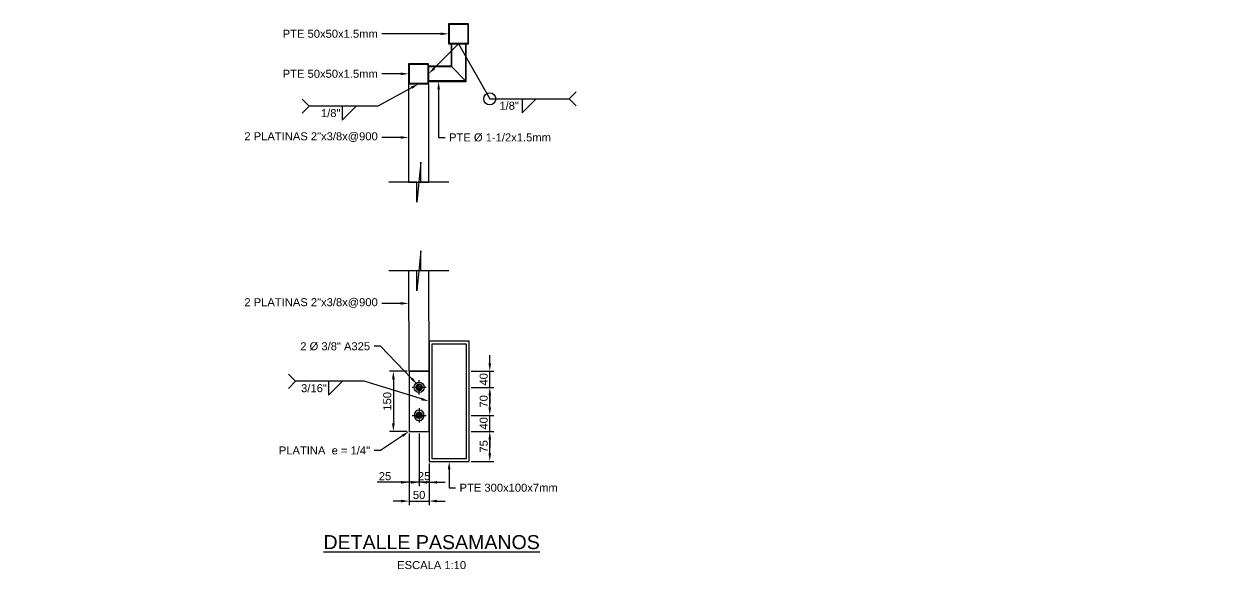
# Model space of a CAD drawing. Header units: millimetres. Extents: x -59786 to 1889966, y -10432 to 69447.
# Drawn here: x 14242 to 17217, y -5837 to -4475 of the extents above; entities that cross this region are included whole.
import ezdxf
from ezdxf import colors
from ezdxf.entities.mleader import LeaderData, LeaderLine
from ezdxf.enums import TextEntityAlignment as Align
from ezdxf.math import Vec2, Vec3

# ---------------------------------------------------------------- set-up
doc = ezdxf.new("R2010")
doc.units = ezdxf.units.MM
doc.header["$LTSCALE"] = 0.2
doc.linetypes.add('CENTER', pattern=[50.8, 31.75, -6.35, 6.35, -6.35])
doc.linetypes.add('HIDDEN', pattern=[9.525, 6.35, -3.175])
for name, color, linetype in [('EE-TEXTO 1', 4, 'Continuous'), ('EE-TEXTO 2', 2, 'Continuous'), ('SIM-COTAS', 1, 'Continuous'), ('SIM-EJES', 8, 'CENTER'), ('SIM-OCULTOS', 8, 'HIDDEN'), ('SIM-PLATINAS', 2, 'Continuous'), ('SIM-PTE 1-1-2x1.5', 34, 'Continuous'), ('SIM-PTE 300x100x7', 213, 'Continuous'), ('SIM-PTE 50x50x1.5mm', 104, 'Continuous')]:
    doc.layers.add(name, color=color, linetype=linetype)
doc.styles.add('ARIAL EE', font='arial.ttf')
doc.styles.get("Standard").update_dxf_attribs({"font": 'arial.ttf'})
doc.dimstyles.new('EE 1_STANDAR', dxfattribs={"dimtxt": 2, "dimasz": 2, "dimexe": 1, "dimexo": 0.5, "dimgap": 0.5, "dimtad": 1, "dimdec": 0, "dimdsep": 46, "dimtxsty": 'ARIAL EE', "dimcen": 1.5, "dimclrd": 256, "dimclre": 256, "dimclrt": 2, "dimadec": 0, "dimazin": 0, "dimtfac": 1, "dimtdec": 0, "dimtix": 1, "dimtmove": 0, "dimatfit": 2, "dimfxl": 1, "dimlwd": -1, "dimlwe": -1, "dimarcsym": 0})

# ---------------------------------------------------------------- blocks, each defined once
blk = doc.blocks.new('tuerca 3-8')
blk.add_lwpolyline([(8.2, 0), (4.1, 7.1), (-4.1, 7.1), (-8.2, 0), (-4.1, -7.1), (4.1, -7.1)], close=True)
for radius in [12.7, 7.14, 3.26]:
    blk.add_circle((0, 0), radius)
blk.add_arc((0, 0), 4.76, 75, 15)
at = {"layer": 'SIM-EJES'}
for p, q in [((-17.7, 0), (17.7, 0)), ((0, -17.7), (0, 17.7))]:
    blk.add_line(p, q, dxfattribs=at)
blk = doc.blocks.new('AWS-FILL-DER')
at = {"transparency": 16777216}
for p, q in [((-19.75, 0), (-21.53, 1.78)), ((-11.5, -3.5), (-8, 0)), ((-19.75, 0), (-21.53, -1.78)), ((-8, 0), (-19.75, 0)), ((-11.5, 0), (-11.5, -3.5))]:
    blk.add_line(p, q, dxfattribs=at)
at = {"layer": 'EE-TEXTO 2', "color": 2, "transparency": 16777216, "style": 'ARIAL EE'}
for tag, flags, p in [('OBSERVACION', 4, (-21.91, -1.07)), ('VALOR_SOLDADURA', 12, (-11.92, -2.73))]:
    blk.add_attdef(tag, text='', height=2, dxfattribs=dict(at, flags=flags)).set_placement(p, align=Align.RIGHT)
at = {"layer": 'EE-TEXTO 2', "color": 2, "transparency": 16777216, "style": 'ARIAL EE', "flags": 12}
blk.add_attdef('DE-TANTO-CADA-TANTO', (-7.66, -2.68), '', height=2, dxfattribs=at)
blk = doc.blocks.new('AWS-FILL-IZQ')
at = {"transparency": 16777216}
for p, q in [((8.25, -3.5), (11.75, 0)), ((8.25, 0), (8.25, -3.5)), ((8.25, 0), (20, 0)), ((20, 0), (21.78, 1.78)), ((20, 0), (21.78, -1.78))]:
    blk.add_line(p, q, dxfattribs=at)
at = {"layer": 'EE-TEXTO 2', "color": 2, "transparency": 16777216, "style": 'ARIAL EE'}
for tag, p, flags in [('OBSERVACION', (22.3, -1.07), 4), ('DE-TANTO-CADA-TANTO', (12.07, -2.68), 12)]:
    blk.add_attdef(tag, p, '', height=2, dxfattribs=dict(at, flags=flags))
at = {"layer": 'EE-TEXTO 2', "color": 2, "transparency": 16777216, "style": 'ARIAL EE', "flags": 12}
blk.add_attdef('VALOR_SOLDADURA', text='', height=2, dxfattribs=at).set_placement((7.44, -2.73), align=Align.RIGHT)
blk = doc.blocks.new('*D511')
at = {"layer": 'SIM-COTAS', "transparency": 16777216}
for p, q in [((15359.8, -5492.8), (15416.4, -5492.8)), ((15406.4, -5547.8), (15406.4, -5512.8)), ((15359.8, -5567.8), (15416.4, -5567.8))]:
    blk.add_line(p, q, dxfattribs=at)
at = {"layer": 'SIM-COTAS', "linetype": 'Continuous', "transparency": 16777216}
for points in [[(15403, -5512.8), (15409.7, -5512.8), (15406.4, -5492.8)], [(15403, -5547.8), (15409.7, -5547.8), (15406.4, -5567.8)]]:
    blk.add_solid(points, dxfattribs=at)
at = {"layer": 'SIM-COTAS', "color": 2, "linetype": 'Continuous', "transparency": 16777216, "insert": (15391.2, -5530.3), "char_height": 20, "attachment_point": 5, "rotation": 90, "style": 'ARIAL EE'}
blk.add_mtext('75', dxfattribs=at)
blk = doc.blocks.new('*D512')
at = {"layer": 'SIM-COTAS', "transparency": 16777216}
for p, q in [((15406.4, -5432.8), (15406.4, -5412.8)), ((15359.8, -5452.8), (15416.4, -5452.8)), ((15406.4, -5492.8), (15406.4, -5452.8)), ((15359.8, -5492.8), (15416.4, -5492.8)), ((15406.4, -5512.8), (15406.4, -5532.8))]:
    blk.add_line(p, q, dxfattribs=at)
at = {"layer": 'SIM-COTAS', "linetype": 'Continuous', "transparency": 16777216}
for points in [[(15403, -5432.8), (15409.7, -5432.8), (15406.4, -5452.8)], [(15403, -5512.8), (15409.7, -5512.8), (15406.4, -5492.8)]]:
    blk.add_solid(points, dxfattribs=at)
at = {"layer": 'SIM-COTAS', "color": 2, "linetype": 'Continuous', "transparency": 16777216, "insert": (15391.2, -5472.8), "char_height": 20, "attachment_point": 5, "rotation": 90, "style": 'ARIAL EE'}
blk.add_mtext('40', dxfattribs=at)
blk = doc.blocks.new('*D513')
at = {"layer": 'SIM-COTAS', "transparency": 16777216}
for p, q in [((15359.8, -5382.8), (15416.4, -5382.8)), ((15406.4, -5432.8), (15406.4, -5402.8)), ((15359.8, -5452.8), (15416.4, -5452.8))]:
    blk.add_line(p, q, dxfattribs=at)
at = {"layer": 'SIM-COTAS', "linetype": 'Continuous', "transparency": 16777216}
for points in [[(15403, -5402.8), (15409.7, -5402.8), (15406.4, -5382.8)], [(15403, -5432.8), (15409.7, -5432.8), (15406.4, -5452.8)]]:
    blk.add_solid(points, dxfattribs=at)
at = {"layer": 'SIM-COTAS', "color": 2, "linetype": 'Continuous', "transparency": 16777216, "insert": (15391.2, -5417.8), "char_height": 20, "attachment_point": 5, "rotation": 90, "style": 'ARIAL EE'}
blk.add_mtext('70', dxfattribs=at)
blk = doc.blocks.new('*D514')
at = {"layer": 'SIM-COTAS', "transparency": 16777216}
for p, q in [((15406.4, -5322.8), (15406.4, -5302.8)), ((15359.8, -5342.8), (15416.4, -5342.8)), ((15406.4, -5382.8), (15406.4, -5342.8)), ((15359.8, -5382.8), (15416.4, -5382.8)), ((15406.4, -5402.8), (15406.4, -5422.8))]:
    blk.add_line(p, q, dxfattribs=at)
at = {"layer": 'SIM-COTAS', "linetype": 'Continuous', "transparency": 16777216}
for points in [[(15403, -5322.8), (15409.7, -5322.8), (15406.4, -5342.8)], [(15403, -5402.8), (15409.7, -5402.8), (15406.4, -5382.8)]]:
    blk.add_solid(points, dxfattribs=at)
at = {"layer": 'SIM-COTAS', "color": 2, "linetype": 'Continuous', "transparency": 16777216, "insert": (15391.2, -5362.8), "char_height": 20, "attachment_point": 5, "rotation": 90, "style": 'ARIAL EE'}
blk.add_mtext('40', dxfattribs=at)
blk = doc.blocks.new('*D515')
at = {"layer": 'SIM-COTAS', "transparency": 16777216}
for p, q in [((15199.8, -5342.8), (15155.4, -5342.8)), ((15165.4, -5362.8), (15165.4, -5472.8)), ((15199.8, -5492.8), (15155.4, -5492.8))]:
    blk.add_line(p, q, dxfattribs=at)
at = {"layer": 'SIM-COTAS', "linetype": 'Continuous', "transparency": 16777216}
for points in [[(15162.1, -5362.8), (15168.8, -5362.8), (15165.4, -5342.8)], [(15162.1, -5472.8), (15168.8, -5472.8), (15165.4, -5492.8)]]:
    blk.add_solid(points, dxfattribs=at)
at = {"layer": 'SIM-COTAS', "color": 2, "linetype": 'Continuous', "transparency": 16777216, "insert": (15150.2, -5417.8), "char_height": 20, "attachment_point": 5, "rotation": 90, "style": 'ARIAL EE'}
blk.add_mtext('150', dxfattribs=at)
blk = doc.blocks.new('*D516')
at = {"layer": 'SIM-COTAS', "transparency": 16777216}
for p, q in [((15204.8, -5497.8), (15204.8, -5677)), ((15254.8, -5572.8), (15254.8, -5677)), ((15184.8, -5667), (15164.8, -5667)), ((15204.8, -5667), (15254.8, -5667)), ((15274.8, -5667), (15294.8, -5667))]:
    blk.add_line(p, q, dxfattribs=at)
at = {"layer": 'SIM-COTAS', "linetype": 'Continuous', "transparency": 16777216}
for points in [[(15184.8, -5663.7), (15184.8, -5670.4), (15204.8, -5667)], [(15274.8, -5663.7), (15274.8, -5670.4), (15254.8, -5667)]]:
    blk.add_solid(points, dxfattribs=at)
at = {"layer": 'SIM-COTAS', "color": 2, "linetype": 'Continuous', "transparency": 16777216, "insert": (15229.8, -5651.8), "char_height": 20, "attachment_point": 5, "style": 'ARIAL EE'}
blk.add_mtext('50', dxfattribs=at)
blk = doc.blocks.new('*D517')
at = {"layer": 'SIM-COTAS', "transparency": 16777216}
for p, q in [((15229.8, -5497.8), (15229.8, -5630.1)), ((15254.8, -5572.8), (15254.8, -5630.1)), ((15209.8, -5620.1), (15189.8, -5620.1)), ((15254.8, -5620.1), (15229.8, -5620.1)), ((15274.8, -5620.1), (15294.8, -5620.1))]:
    blk.add_line(p, q, dxfattribs=at)
at = {"layer": 'SIM-COTAS', "linetype": 'Continuous', "transparency": 16777216}
for points in [[(15209.8, -5616.8), (15209.8, -5623.5), (15229.8, -5620.1)], [(15274.8, -5616.8), (15274.8, -5623.5), (15254.8, -5620.1)]]:
    blk.add_solid(points, dxfattribs=at)
at = {"layer": 'SIM-COTAS', "color": 2, "linetype": 'Continuous', "transparency": 16777216, "insert": (15242.3, -5604.9), "char_height": 20, "attachment_point": 5, "style": 'ARIAL EE'}
blk.add_mtext('25', dxfattribs=at)
blk = doc.blocks.new('*D518')
at = {"layer": 'SIM-COTAS', "transparency": 16777216}
for p, q in [((15204.8, -5497.8), (15204.8, -5630.1)), ((15229.8, -5497.8), (15229.8, -5630.1)), ((15184.8, -5620.1), (15125, -5620.1)), ((15229.8, -5620.1), (15204.8, -5620.1)), ((15249.8, -5620.1), (15269.8, -5620.1))]:
    blk.add_line(p, q, dxfattribs=at)
at = {"layer": 'SIM-COTAS', "linetype": 'Continuous', "transparency": 16777216}
for points in [[(15184.8, -5616.8), (15184.8, -5623.5), (15204.8, -5620.1)], [(15249.8, -5616.8), (15249.8, -5623.5), (15229.8, -5620.1)]]:
    blk.add_solid(points, dxfattribs=at)
at = {"layer": 'SIM-COTAS', "color": 2, "linetype": 'Continuous', "transparency": 16777216, "insert": (15144.5, -5604.9), "char_height": 20, "attachment_point": 5, "style": 'ARIAL EE'}
blk.add_mtext('25', dxfattribs=at)
blk = doc.blocks.new('TÍTULO')
at = {"layer": 'EE-TEXTO 1', "style": 'ARIAL EE'}
blk.add_attdef('%%UVISTAENPLANTA', text='', height=3.5, dxfattribs=at).set_placement((-0.54, 3.5), align=Align.CENTER)
at = {"layer": 'EE-TEXTO 2', "style": 'ARIAL EE'}
for tag, p in [('SUBTITULO', (-0.77, -1.27)), ('ESCALA1:100', (-0.32, -5.15))]:
    blk.add_attdef(tag, text='', height=2, dxfattribs=at).set_placement(p, align=Align.CENTER)

msp = doc.modelspace()

# ---------------------------------------------------------------- linework, layer by layer
at = {"layer": 'SIM-COTAS'}
for points in [[(15304.013, -4870), (15234.013, -4870), (15234.013, -4820), (15224.013, -4920), (15224.013, -4870), (15154.013, -4870)], [(15304.039, -5091.95), (15234.039, -5091.95), (15234.039, -5041.95), (15224.039, -5141.95), (15224.039, -5091.95), (15154.039, -5091.95)]]:
    msp.add_lwpolyline(points, dxfattribs=at)
msp.add_circle((15406.128, -4661.894), 15, dxfattribs=at)
at = {"layer": 'SIM-OCULTOS'}
for points in [[(15346.113, -4524.502), (15346.113, -4617.002), (15253.613, -4617.002)], [(15311.113, -4524.502), (15311.113, -4582.002), (15253.613, -4582.002)]]:
    msp.add_lwpolyline(points, dxfattribs=at)
at = {"layer": 'SIM-PLATINAS'}
for points in [[(15254.413, -4870.038), (15254.013, -4624.502), (15203.213, -4624.502), (15203.613, -4870.038), (15254.413, -4869.962)], [(15254.438, -5091.912), (15203.639, -5091.988), (15204.013, -5342.776), (15254.813, -5342.776), (15254.439, -5091.979)]]:
    msp.add_lwpolyline(points, dxfattribs=at)
msp.add_lwpolyline([(15204.813, -5492.776), (15254.813, -5492.776), (15254.813, -5342.776), (15204.813, -5342.776)], close=True, dxfattribs=at)
at = {"layer": 'SIM-PTE 1-1-2x1.5'}
for points in [[(15309.613, -4580.502), (15347.613, -4618.502), (15347.613, -4524.502), (15309.613, -4524.502)], [(15253.613, -4618.502), (15347.613, -4618.502), (15309.613, -4580.502), (15253.613, -4580.502)]]:
    msp.add_lwpolyline(points, close=True, dxfattribs=at)
at = {"layer": 'SIM-PTE 300x100x7'}
for points in [[(15254.813, -5267.776), (15254.813, -5567.776), (15354.813, -5567.776), (15354.813, -5267.776)], [(15261.813, -5274.776), (15261.813, -5560.776), (15347.813, -5560.776), (15347.813, -5274.776)]]:
    msp.add_lwpolyline(points, close=True, dxfattribs=at)
at = {"layer": 'SIM-PTE 50x50x1.5mm'}
for points in [[(15303.613, -4524.502), (15353.613, -4524.502), (15353.613, -4474.502), (15303.613, -4474.502)], [(15305.113, -4523.002), (15352.113, -4523.002), (15352.113, -4476.002), (15305.113, -4476.002)], [(15203.613, -4624.502), (15253.613, -4624.502), (15253.613, -4574.502), (15203.613, -4574.502)], [(15205.113, -4623.002), (15252.113, -4623.002), (15252.113, -4576.002), (15205.113, -4576.002)]]:
    msp.add_lwpolyline(points, close=True, dxfattribs=at)

# ---------------------------------------------------------------- block references
msp.add_blockref('tuerca 3-8', (15229.813, -5382.776))
at = {"xscale": -1, "rotation": 180}
msp.add_blockref('tuerca 3-8', (15229.813, -5452.776), dxfattribs=at)
at = {"layer": 'EE-TEXTO 1'}
ref = msp.add_blockref('TÍTULO', (15411.961, -5822.064), dxfattribs=dict(at, xscale=10, yscale=10, zscale=10))
ref.add_attrib('ESCALA1:100', 'ESCALA 1:10', dxfattribs={"layer": 'EE-TEXTO 2', "height": 20, "style": 'ARIAL EE'}).set_placement((15261.065, -5836.894), align=Align.CENTER)
ref.add_attrib('%%UVISTAENPLANTA', '%%UDETALLE PASAMANOS', dxfattribs={"height": 35, "style": 'ARIAL EE'}).set_placement((15261.065, -5787.073), align=Align.CENTER)

# ---------------------------------------------------------------- dimensions: what is measured, and where the dimension line sits
at = {"layer": 'SIM-COTAS', "linetype": 'Continuous'}
for base, p1, p2, picture, middle in [((15406.369, -5342.776), (15354.813, -5382.776), (15354.813, -5342.776), '*D514', (15391.158, -5362.776)), ((15165.428, -5492.776), (15204.813, -5342.776), (15204.813, -5492.776), '*D515', (15150.216, -5417.776)), ((15406.369, -5382.776), (15354.813, -5452.776), (15354.813, -5382.776), '*D513', (15391.158, -5417.776)), ((15406.369, -5452.776), (15354.813, -5492.776), (15354.813, -5452.776), '*D512', (15391.158, -5472.776)), ((15406.369, -5492.776), (15354.813, -5567.776), (15354.813, -5492.776), '*D511', (15391.199, -5530.276))]:
    dim = msp.add_linear_dim(base=base, p1=p1, p2=p2, angle=90, dimstyle='EE 1_STANDAR', dxfattribs=at)
    dim.commit()
    dim.dimension.update_dxf_attribs({"geometry": picture, "text_midpoint": middle})
dim = msp.add_linear_dim(base=(15204.813, -5620.135), p1=(15229.813, -5492.776), p2=(15204.813, -5492.776), dimstyle='EE 1_STANDAR', dxfattribs=at)
dim.commit()
dim.dimension.update_dxf_attribs({"geometry": '*D518', "text_midpoint": (15144.539, -5620.135), "dimtype": 160})
for base, p1, p2, picture, middle in [((15254.813, -5667.029), (15204.813, -5492.776), (15254.813, -5567.776), '*D516', (15229.813, -5651.817)), ((15229.813, -5620.135), (15254.813, -5567.776), (15229.813, -5492.776), '*D517', (15242.313, -5604.924))]:
    dim = msp.add_linear_dim(base=base, p1=p1, p2=p2, dimstyle='EE 1_STANDAR', dxfattribs=at)
    dim.commit()
    dim.dimension.update_dxf_attribs({"geometry": picture, "text_midpoint": middle})

# ---------------------------------------------------------------- leaders
ml = msp.add_multileader_mtext('Standard', dxfattribs=at)
ml.set_content('\\A1;{\\C2;PTE 50x50x1.5mm}', color=256)
ml.set_leader_properties()
ml.build(insert=Vec2(0, 0))
ml.multileader.update_dxf_attribs({"dogleg_length": 0.0025, "arrow_head_size": 20, "scale": 10})
ctx = ml.context
ctx.base_point, ctx.scale, ctx.char_height, ctx.arrow_head_size, ctx.landing_gap_size, ctx.plane_origin = Vec3(14882.846, -4499.502), 10, 20, 20, 10, Vec3(17800.126, 2799.63)
ctx.text_align_type = 2
notes = []
notes.append((ctx, [(0, (1, 1, 0), (15152.532, -4499.502), (-1, 0), 16.058, [(0, [(15303.613, -4499.502)], 0, [])])]))
ctx.mtext.insert, ctx.mtext.rotation, ctx.mtext.width, ctx.mtext.defined_height, ctx.mtext.alignment, ctx.mtext.flow_direction = Vec3(15126.474, -4489.332), 6.28318531, 241.82738, 20.437, 3, 5
at = {"layer": 'SIM-COTAS'}
ml = msp.add_multileader_block('Standard', dxfattribs=at)
ml.set_content('AWS-FILL-IZQ', color=256, scale=10)
ml.set_attribute('VALOR_SOLDADURA', '1/8"', width=0)
ml.set_attribute('DE-TANTO-CADA-TANTO', '', width=0)
ml.set_attribute('OBSERVACION', '', width=0)
ml.set_leader_properties(color=256)
ml.build(insert=Vec2(0, 0))
ml.multileader.update_dxf_attribs({"arrow_head_size": 20, "scale": 10, "block_connection_type": 1})
ctx = ml.context
ctx.base_point, ctx.scale, ctx.char_height, ctx.arrow_head_size, ctx.landing_gap_size, ctx.plane_origin = Vec3(15487.265, -4661.894), 10, 40, 20, 20, Vec3(15912.005, -4287.993)
ctx.attachment_type = 1
notes.append((ctx, [(0, (1, 1, 0), (15406.128, -4661.894), (1, 0), 81.137, [(1, [(15253.613, -4599.502), (15328.613, -4524.502)], 0, [])])]))
ctx.block.insert = Vec3(15404.765, -4661.894)
at = {"layer": 'SIM-COTAS', "linetype": 'Continuous'}
ml = msp.add_multileader_mtext('Standard', dxfattribs=at)
ml.set_content('\\A1;{\\C2;PTE 50x50x1.5mm}', color=256)
ml.set_leader_properties()
ml.build(insert=Vec2(0, 0))
ml.multileader.update_dxf_attribs({"dogleg_length": 0.0025, "arrow_head_size": 20, "scale": 10})
ctx = ml.context
ctx.base_point, ctx.scale, ctx.char_height, ctx.arrow_head_size, ctx.landing_gap_size, ctx.plane_origin = Vec3(14882.846, -4599.502), 10, 20, 20, 10, Vec3(17800.126, 2699.63)
ctx.text_align_type = 2
notes.append((ctx, [(0, (1, 1, 0), (15152.532, -4599.502), (-1, 0), 16.058, [(0, [(15203.613, -4599.502)], 0, [])])]))
ctx.mtext.insert, ctx.mtext.rotation, ctx.mtext.width, ctx.mtext.defined_height, ctx.mtext.alignment, ctx.mtext.flow_direction = Vec3(15126.474, -4589.332), 6.28318531, 295.2874, 20.437, 3, 5
at = {"layer": 'SIM-COTAS'}
ml = msp.add_multileader_block('Standard', dxfattribs=at)
ml.set_content('AWS-FILL-DER', color=256, scale=10)
ml.set_attribute('DE-TANTO-CADA-TANTO', '', width=0)
ml.set_attribute('VALOR_SOLDADURA', '1/8"', width=0)
ml.set_attribute('OBSERVACION', '', width=0)
ml.set_leader_properties(color=256)
ml.build(insert=Vec2(0, 0))
ml.multileader.update_dxf_attribs({"arrow_head_size": 20, "scale": 10, "block_connection_type": 1})
ctx = ml.context
ctx.base_point, ctx.scale, ctx.char_height, ctx.arrow_head_size, ctx.landing_gap_size, ctx.plane_origin = Vec3(14954.95, -4680.196), 10, 40, 20, 20, Vec3(15228.247, -4847.013)
ctx.attachment_type = 1
notes.append((ctx, [(0, (1, 1, 0), (15126.353, -4680.196), (-1, 0), 53.903, [(0, [(15228.613, -4624.502), (15126.353, -4680.196)], 0, [])])]))
ctx.block.insert = Vec3(15152.45, -4680.196)
at = {"layer": 'SIM-COTAS', "linetype": 'Continuous'}
ml = msp.add_multileader_mtext('Standard', dxfattribs=at)
ml.set_content('\\A1;{\\C2;PTE Ø 1-1/2x1.5mm}', color=256)
ml.set_leader_properties()
ml.build(insert=Vec2(0, 0))
ml.multileader.update_dxf_attribs({"dogleg_length": 0.0025, "arrow_head_size": 20, "scale": 10})
ctx = ml.context
ctx.base_point, ctx.scale, ctx.char_height, ctx.arrow_head_size, ctx.landing_gap_size, ctx.plane_origin = Vec3(15294.611, -4758.468), 10, 20, 20, 10, Vec3(12682.04, 2680.63)
notes.append((ctx, [(0, (1, 1, 0), (15278.553, -4758.468), (1, 0), 16.058, [(0, [(15278.553, -4618.502)], 0, [])])]))
ctx.mtext.insert, ctx.mtext.width, ctx.mtext.defined_height, ctx.mtext.flow_direction = Vec3(15304.611, -4748.297), 149.72956, 77.201, 5
ml = msp.add_multileader_mtext('Standard', dxfattribs=at)
ml.set_content('\\A1;{\\C2;2 PLATINAS 2"x3/8x@900}', color=256)
ml.set_leader_properties()
ml.build(insert=Vec2(0, 0))
ml.multileader.update_dxf_attribs({"dogleg_length": 0.0025, "arrow_head_size": 20, "scale": 10})
ctx = ml.context
ctx.base_point, ctx.scale, ctx.char_height, ctx.arrow_head_size, ctx.landing_gap_size, ctx.plane_origin = Vec3(14951.413, -4758.468), 10, 20, 20, 10, Vec3(17800.126, 2540.664)
ctx.text_align_type = 2
notes.append((ctx, [(0, (1, 1, 0), (15152.532, -4758.468), (-1, 0), 16.058, [(0, [(15203.613, -4758.468)], 0, [])])]))
ctx.mtext.insert, ctx.mtext.rotation, ctx.mtext.width, ctx.mtext.defined_height, ctx.mtext.alignment, ctx.mtext.flow_direction = Vec3(15126.474, -4745.528), 6.28318531, 176.15954, 20.437, 3, 5
ml = msp.add_multileader_mtext('Standard', dxfattribs=at)
ml.set_content('\\A1;{\\C2;PTE 250x250x8mm}', color=256)
ml.set_leader_properties()
ml.build(insert=Vec2(0, 0))
ml.multileader.update_dxf_attribs({"dogleg_length": 0.0025, "arrow_head_size": 20, "scale": 10})
ctx = ml.context
ctx.base_point, ctx.scale, ctx.char_height, ctx.arrow_head_size, ctx.landing_gap_size, ctx.plane_origin = Vec3(12506.561, -4924.049), 10, 20, 20, 10, Vec3(9736.071, 1779.152)
notes.append((ctx, [(0, (1, 1, 0), (12490.503, -4924.049), (1, 0), 16.058, [(0, [(12490.503, -5011.957)], 0, [])])]))
ctx.mtext.insert, ctx.mtext.width, ctx.mtext.defined_height, ctx.mtext.flow_direction = Vec3(12516.561, -4913.879), 262.21891, 53.756, 5
ml = msp.add_multileader_mtext('Standard', dxfattribs=at)
ml.set_content('\\A1;{\\C2;2 PLATINAS 2"x3/8x@900}', color=256)
ml.set_leader_properties()
ml.build(insert=Vec2(0, 0))
ml.multileader.update_dxf_attribs({"dogleg_length": 0.0025, "arrow_head_size": 20, "scale": 10})
ctx = ml.context
ctx.base_point, ctx.scale, ctx.char_height, ctx.arrow_head_size, ctx.landing_gap_size, ctx.plane_origin = Vec3(14951.413, -5173.045), 10, 20, 20, 10, Vec3(17800.126, 2126.087)
ctx.text_align_type = 2
notes.append((ctx, [(0, (1, 1, 0), (15152.532, -5173.045), (-1, 0), 16.058, [(0, [(15203.613, -5173.045)], 0, [])])]))
ctx.mtext.insert, ctx.mtext.rotation, ctx.mtext.width, ctx.mtext.defined_height, ctx.mtext.alignment, ctx.mtext.flow_direction = Vec3(15126.474, -5160.105), 6.28318531, 176.15954, 20.437, 3, 5
ml = msp.add_multileader_mtext('Standard', dxfattribs=at)
ml.set_content('\\A1;{\\C2;2 Ø 3/8" A325}', color=256)
ml.set_leader_properties()
ml.build(insert=Vec2(0, 0))
ml.multileader.update_dxf_attribs({"dogleg_length": 0.0025, "arrow_head_size": 20, "scale": 10})
ctx = ml.context
ctx.base_point, ctx.scale, ctx.char_height, ctx.arrow_head_size, ctx.landing_gap_size, ctx.plane_origin = Vec3(14997.847, -5280.352), 10, 20, 20, 10, Vec3(17800.126, 1967.352)
ctx.text_align_type = 2
notes.append((ctx, [(0, (1, 1, 0), (15133.332, -5280.352), (-1, 0), 16.058, [(0, [(15225.688, -5375.633)], 0, [])])]))
ctx.mtext.insert, ctx.mtext.rotation, ctx.mtext.width, ctx.mtext.defined_height, ctx.mtext.alignment, ctx.mtext.flow_direction = Vec3(15107.274, -5270.174), 6.28318531, 112.24728, 20.437, 3, 5
at = {"layer": 'SIM-COTAS'}
ml = msp.add_multileader_block('Standard', dxfattribs=at)
ml.set_content('AWS-FILL-DER', color=256, scale=10)
ml.set_attribute('DE-TANTO-CADA-TANTO', '', width=0)
ml.set_attribute('VALOR_SOLDADURA', '3/16"', width=0)
ml.set_attribute('OBSERVACION', '', width=0)
ml.set_leader_properties(color=256)
ml.build(insert=Vec2(0, 0))
ml.multileader.update_dxf_attribs({"arrow_head_size": 20, "scale": 10, "block_connection_type": 1})
ctx = ml.context
ctx.base_point, ctx.scale, ctx.char_height, ctx.arrow_head_size, ctx.landing_gap_size, ctx.plane_origin = Vec3(14920.847, -5367.649), 10, 40, 20, 20, Vec3(15375.681, -5545.922)
ctx.attachment_type = 1
notes.append((ctx, [(0, (1, 1, 0), (15092.25, -5367.649), (-1, 0), 53.903, [(1, [(15254.813, -5417.776)], 0, [])])]))
ctx.block.insert = Vec3(15118.347, -5367.649)
at = {"layer": 'SIM-COTAS', "linetype": 'Continuous'}
ml = msp.add_multileader_mtext('Standard', dxfattribs=at)
ml.set_content('\\A1;{\\C2;PERFORACION ALARGADA 30mm}', color=256)
ml.set_leader_properties()
ml.build(insert=Vec2(0, 0))
ml.multileader.update_dxf_attribs({"dogleg_length": 0.0025, "arrow_head_size": 20, "scale": 10})
ctx = ml.context
ctx.base_point, ctx.scale, ctx.char_height, ctx.arrow_head_size, ctx.landing_gap_size, ctx.plane_origin = Vec3(12399.479, -5650.027), 10, 20, 20, 10, Vec3(15499.756, 1886.244)
notes.append((ctx, [(1, (1, 1, 0), (12383.421, -5650.027), (1, 0), 16.058, [(0, [(12383.421, -5401.96)], 0, [])])]))
ctx.mtext.insert, ctx.mtext.rotation, ctx.mtext.width, ctx.mtext.flow_direction = Vec3(12409.479, -5639.85), 6.28318531, 283.02739, 5
ml = msp.add_multileader_mtext('Standard', dxfattribs=at)
ml.set_content('\\A1;{\\C2;PLATINA  e = 1/4"}', color=256)
ml.set_leader_properties()
ml.build(insert=Vec2(0, 0))
ml.multileader.update_dxf_attribs({"dogleg_length": 0.0025, "arrow_head_size": 20, "scale": 10})
ctx = ml.context
ctx.base_point, ctx.scale, ctx.char_height, ctx.arrow_head_size, ctx.landing_gap_size, ctx.plane_origin = Vec3(14982.936, -5540.54), 10, 20, 20, 10, Vec3(17800.126, 1720.151)
ctx.text_align_type = 2
notes.append((ctx, [(0, (1, 1, 0), (15133.332, -5540.54), (-1, 0), 16.058, [(0, [(15204.813, -5492.776)], 0, [])])]))
ctx.mtext.insert, ctx.mtext.rotation, ctx.mtext.width, ctx.mtext.defined_height, ctx.mtext.alignment, ctx.mtext.flow_direction = Vec3(15107.274, -5530.37), 6.28318531, 112.24728, 20.437, 3, 5
ml = msp.add_multileader_mtext('Standard', dxfattribs=at)
ml.set_content('\\A1;{\\C2;PTE 300x100x7mm}', color=256)
ml.set_leader_properties()
ml.build(insert=Vec2(0, 0))
ml.multileader.update_dxf_attribs({"dogleg_length": 0.0025, "arrow_head_size": 20, "scale": 10})
ctx = ml.context
ctx.base_point, ctx.scale, ctx.char_height, ctx.arrow_head_size, ctx.landing_gap_size, ctx.plane_origin = Vec3(15320.87, -5633.708), 10, 20, 20, 10, Vec3(12708.3, 1731.356)
notes.append((ctx, [(0, (1, 1, 0), (15304.813, -5633.708), (1, 0), 16.058, [(0, [(15304.813, -5567.776)], 0, [])])]))
ctx.mtext.insert, ctx.mtext.width, ctx.mtext.defined_height, ctx.mtext.flow_direction = Vec3(15330.87, -5623.53), 188.59828, 20.437, 5
for ctx, leaders in notes:
    for number, flags, end, landing, length, lines in leaders:
        leader = LeaderData()
        leader.index, (leader.has_last_leader_line, leader.has_dogleg_vector, leader.attachment_direction) = number, flags
        leader.last_leader_point, leader.dogleg_vector, leader.dogleg_length = Vec3(end), Vec3(landing), length
        for number, points, colour, breaks in lines:
            line = LeaderLine()
            line.index, line.vertices, line.color, line.breaks = number, Vec3.list(points), colors.encode_raw_color(colour), breaks
            leader.lines.append(line)
        ctx.leaders.append(leader)

doc.saveas('drawing.dxf')
